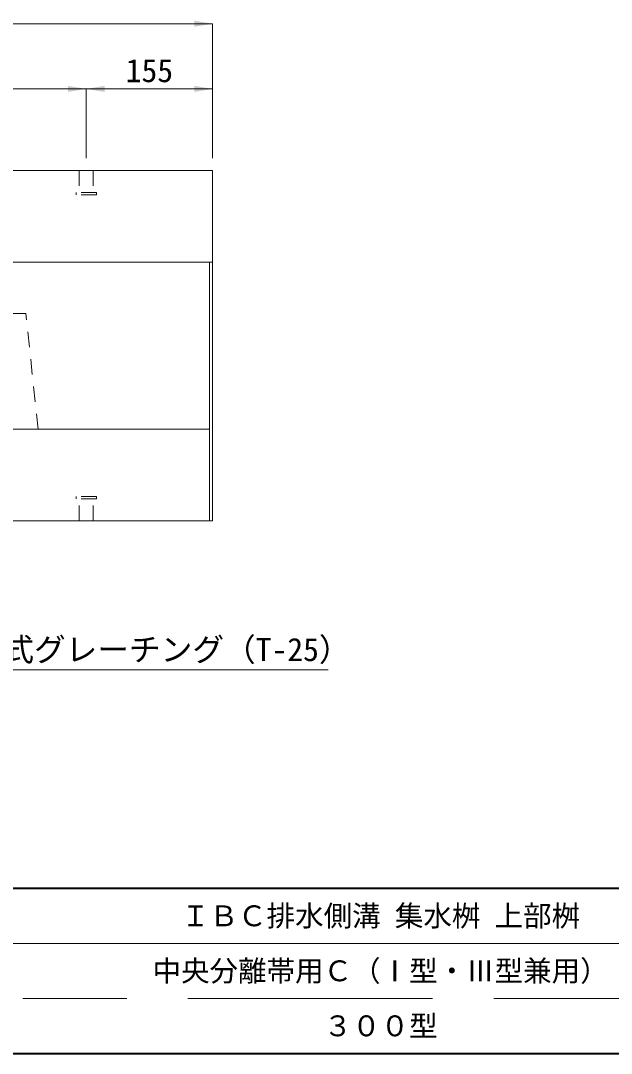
# Model space of a CAD drawing. Units: millimetres at full size; details may follow other scales. Extents: x 50430 to 101606, y 69050 to 91573.
# Drawn here: x 56745 to 57469, y 71485 to 72752 of the extents above; entities that cross this region are included whole.
import ezdxf
from ezdxf.enums import TextEntityAlignment as Align

# ---------------------------------------------------------------- set-up
doc = ezdxf.new("R2010")
doc.units = ezdxf.units.MM
doc.header["$LTSCALE"] = 50
doc.linetypes.add('DASHED', pattern=[7.5, 6, -1.5])
doc.linetypes.add('USER1', pattern=[0.675, 0.375, -0.3])
for name, color, linetype, lineweight in [('インサート', 3, 'USER1', 9), ('図枠', 7, 'Continuous', 5), ('寸法線', 7, 'Continuous', 13), ('本体', 2, 'Continuous', 9)]:
    doc.layers.add(name, color=color, linetype=linetype, lineweight=lineweight)
doc.styles.add('ＭＳ ゴシック', font='')
doc.styles.get('ＭＳ ゴシック').set_extended_font_data('MS Gothic')

# ---------------------------------------------------------------- blocks, each defined once
blk = doc.blocks.new('filled_arrow')
at = {"color": 0, "linetype": 'Continuous', "lineweight": -2}
blk.add_solid([(7.5, 1.25), (0, 0), (7.5, -1.25)], dxfattribs=at)

msp = doc.modelspace()

# ---------------------------------------------------------------- linework, layer by layer
at = {"layer": 'インサート'}
for p, q in [((56833.66, 72568.64), (56816.66, 72568.64)), ((56816.66, 72568.64), (56816.66, 72541.64)), ((56833.66, 72568.64), (56833.66, 72541.64)), ((56837.66, 72541.64), (56812.66, 72541.64)), ((56812.66, 72541.64), (56812.66, 72538.63)), ((56837.66, 72538.63), (56812.66, 72538.63)), ((56837.66, 72541.64), (56837.66, 72538.63)), ((56837.66, 72168.64), (56812.66, 72168.64)), ((56812.66, 72165.63), (56812.66, 72168.64)), ((56837.66, 72165.63), (56812.66, 72165.63)), ((56816.66, 72138.64), (56816.66, 72165.63)), ((56833.66, 72138.64), (56833.66, 72165.63)), ((56837.66, 72165.63), (56837.66, 72168.64))]:
    msp.add_line(p, q, dxfattribs=at)
at = {"layer": '図枠', "lineweight": 40}
for p, q in [((54381.16, 71687.64), (58536.16, 71687.64)), ((54381.16, 71485.14), (58536.16, 71485.14))]:
    msp.add_line(p, q, dxfattribs=at)
at = {"layer": '図枠', "lineweight": 13}
msp.add_line((58536.16, 71620.14), (56443.66, 71620.14), dxfattribs=at)
at = {"layer": '図枠', "linetype": 'DASHED', "lineweight": 9}
msp.add_line((57624.91, 71552.64), (56747.41, 71552.64), dxfattribs=at)
at = {"layer": '寸法線', "lineweight": 9}
for p, q in [((55982.16, 72748.64), (56980.16, 72748.64)), ((56980.16, 72583.64), (56980.16, 72748.64)), ((56137.16, 72668.64), (56825.16, 72668.64)), ((56825.16, 72583.64), (56825.16, 72668.64)), ((56825.16, 72668.64), (56980.16, 72668.64)), ((56825.16, 72583.64), (56825.16, 72668.64)), ((56980.16, 72583.64), (56980.16, 72668.64))]:
    msp.add_line(p, q, dxfattribs=at)
msp.add_lwpolyline([(56416.66, 72147.64), (56520.5, 71955.9), (57121.91, 71955.9)], dxfattribs=at)
at = {"layer": '本体', "lineweight": 20}
for p, q in [((56980.16, 72568.64), (55982.16, 72568.64)), ((56980.16, 72138.64), (56980.16, 72568.64)), ((55982.16, 72138.64), (56980.16, 72138.64))]:
    msp.add_line(p, q, dxfattribs=at)
at = {"layer": '本体'}
for p, q in [((56980.16, 72456.14), (55982.16, 72456.14)), ((56976.16, 72251.14), (55986.16, 72251.14))]:
    msp.add_line(p, q, dxfattribs=at)
at = {"layer": '本体', "color": 4, "lineweight": 5}
msp.add_line((56976.16, 72138.64), (56976.16, 72456.14), dxfattribs=at)
at = {"layer": '本体', "linetype": 'USER1'}
for p, q in [((56751.16, 72392.83), (56211.16, 72392.83)), ((56766.16, 72251.14), (56751.16, 72392.83))]:
    msp.add_line(p, q, dxfattribs=at)

# ---------------------------------------------------------------- block references
at = {"layer": '寸法線', "lineweight": 9, "xscale": 3, "yscale": 3, "rotation": 180}
for p in [(56980.16, 72748.64), (56825.16, 72668.64), (56980.16, 72668.64)]:
    msp.add_blockref('filled_arrow', p, dxfattribs=at)
at = {"layer": '寸法線', "lineweight": 9, "xscale": 3, "yscale": 3}
msp.add_blockref('filled_arrow', (56825.16, 72668.64), dxfattribs=at)

# ---------------------------------------------------------------- texts
at = {"layer": '図枠', "style": 'ＭＳ ゴシック'}
for s, p in [('ＩＢＣ排水側溝 集水桝 上部桝', (57186.16, 71653.89)), ('中央分離帯用Ｃ（Ⅰ型・Ⅲ型兼用）', (57186.16, 71586.39)), ('３００型', (57186.16, 71518.89))]:
    msp.add_text(s, height=25.63, dxfattribs=at).set_placement(p, align=Align.MIDDLE_CENTER)
at = {"layer": '寸法線', "style": 'ＭＳ ゴシック'}
msp.add_text('155', height=28.48, dxfattribs=at).set_placement((56902.66, 72691.14), align=Align.MIDDLE_CENTER)
msp.add_text('ボルト固定式グレーチング（T-25）', height=28.48, dxfattribs=at).set_placement((56528, 71994.95), align=Align.TOP_LEFT)

doc.saveas('drawing.dxf')
